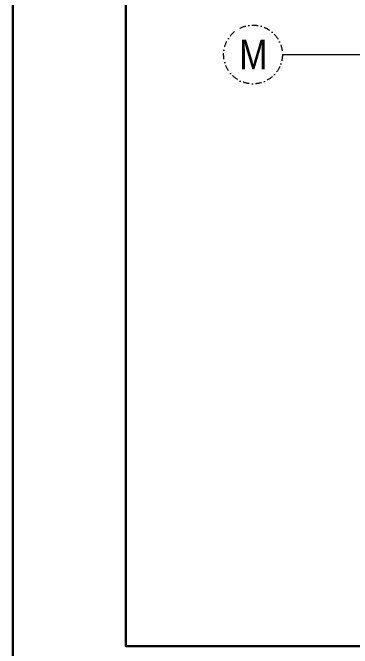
# Model space of a CAD drawing. Header units: centimetres. Extents: x 405464 to 563355, y 50011 to 66875.
# Drawn here: x 503064 to 503758, y 51107 to 52405 of the extents above; entities that cross this region are included whole.
import ezdxf
from ezdxf.enums import TextEntityAlignment as Align

# ---------------------------------------------------------------- set-up
doc = ezdxf.new("R2010")
doc.units = ezdxf.units.CM
doc.linetypes.add('DASHDOT', pattern=[25.4, 12.7, -6.35, 0, -6.35])
doc.layers.get('0').update_dxf_attribs({"lineweight": 9})
for name, color, linetype, lineweight in [('0-KRCN-MİMARİ-220526', 8, 'Continuous', 9), ('0-KRCN-Z-ANTET', 71, 'Continuous', 30), ('A_Aks', 30, 'DASHDOT', 9)]:
    doc.layers.add(name, color=color, linetype=linetype, lineweight=lineweight)
doc.styles.add('Antet_Style 02', font='swissck.ttf')

# ---------------------------------------------------------------- blocks, each defined once
blk = doc.blocks.new('a_aks')
at = {"layer": 'A_Aks', "color": 8, "ltscale": 200}
blk.add_line((-743.4, 57), (12633.6, 57), dxfattribs=at)
at = {"layer": 'A_Aks', "color": 8}
blk.add_circle((-803.4, 57), 60, dxfattribs=at)
at = {"layer": 'A_Aks', "color": 8, "style": 'Antet_Style 02'}
blk.add_text('M', height=60, dxfattribs=at).set_placement((-802.8, 57), align=Align.MIDDLE_CENTER)
blk = doc.blocks.new('mimari_yeni_durum')
at = {"layer": 'A_Aks', "color": 8}
blk.add_blockref('a_aks', (0, 0), dxfattribs=at)
blk = doc.blocks.new('A$C9e52caec')
at = {"color": 8}
blk.add_blockref('mimari_yeni_durum', (0, 0), dxfattribs=at)

msp = doc.modelspace()

# ---------------------------------------------------------------- block references
at = {"layer": '0-KRCN-MİMARİ-220526', "rotation": 359.999999999997}
msp.add_blockref('A$C9e52caec', (504358.3, 52262.4, 74), dxfattribs=at)

# ---------------------------------------------------------------- next in the draw order: linework, layer by layer
at = {"layer": '0-KRCN-Z-ANTET'}
for points in [[(503064.1, 50111.3), (544661.8, 50111.3), (544661.8, 58911.3), (503064.1, 58911.3)], [(503294.8, 57911.3), (518977.4, 57911.3), (518977.4, 51111.3), (503294.8, 51111.3)]]:
    msp.add_lwpolyline(points, close=True, dxfattribs=at)

doc.saveas('drawing.dxf')
